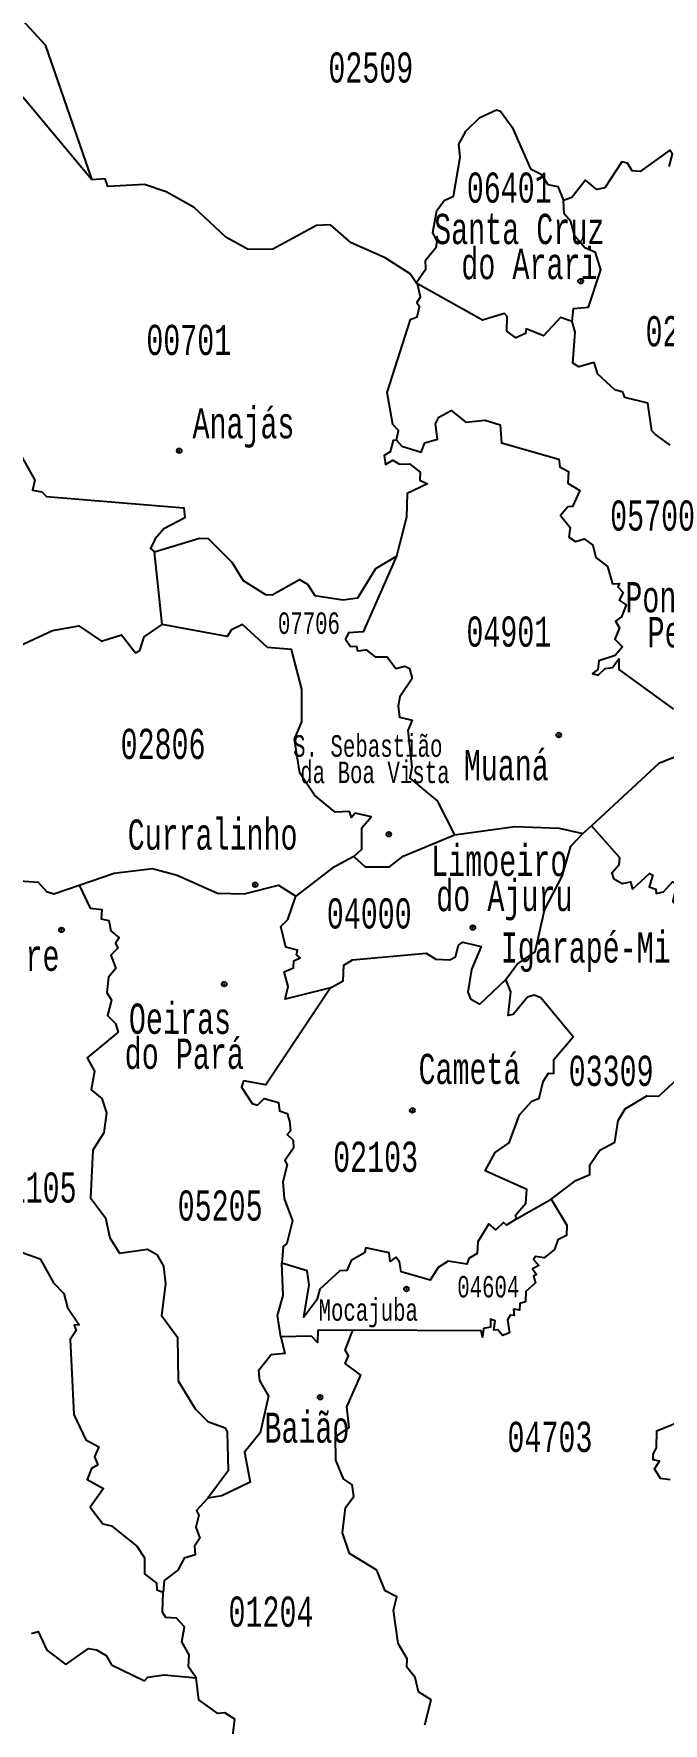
# Model space of a CAD drawing. Header units: millimetres. Extents: x 9851 to 10267, y 23387 to 23778.
# Drawn here: x 10088.58 to 10100.57, y 23690.68 to 23722.87 of the extents above; entities that cross this region are included whole.
import ezdxf
from ezdxf.enums import TextEntityAlignment as Align

# ---------------------------------------------------------------- set-up
doc = ezdxf.new("R2010")
doc.units = ezdxf.units.MM
doc.layers.add('3', color=7, linetype='Continuous')
doc.styles.add('MONOTXT', font='MONOTXT', dxfattribs={"height": 0.2})

# ---------------------------------------------------------------- blocks, each defined once
blk = doc.blocks.new('SEDE')
at = {"layer": '3', "color": 7, "linetype": 'Continuous'}
blk.add_circle((0, 0), 0.00451, dxfattribs=at)

msp = doc.modelspace()

# ---------------------------------------------------------------- linework, layer by layer
at = {"color": 7, "linetype": 'Continuous'}
for p, q in [((10095.894, 23718.11), (10095.864, 23718.127)), ((10091.023, 23711.615), (10090.882, 23713.003)), ((10099.04, 23707.636), (10099.211, 23707.779)), ((10097.781, 23700.291), (10098.438, 23700.663))]:
    msp.add_line(p, q, dxfattribs=at)
for points in [[(10084.76, 23727.291), (10084.955, 23727.068), (10085.452, 23726.717), (10086.048, 23726.572), (10086.428, 23726.293), (10086.627, 23725.922), (10086.833, 23725.235), (10086.978, 23725.026), (10087.438, 23724.666), (10087.725, 23724.216), (10087.77, 23723.781), (10088.797, 23722.662), (10089.684, 23720.088)], [(10089.684, 23720.088), (10088.373, 23721.665)], [(10095.864, 23718.127), (10096.053, 23718.397), (10096.044, 23718.562), (10096.245, 23718.81), (10096.267, 23718.917), (10096.183, 23719.085), (10096.263, 23719.505), (10096.402, 23719.7), (10096.578, 23719.778), (10096.708, 23720.525), (10096.68, 23720.77), (10096.819, 23721.022), (10097.082, 23721.277), (10097.399, 23721.424), (10097.476, 23721.397), (10097.693, 23721.098), (10098.043, 23720.298), (10098.249, 23720.201), (10098.375, 23720.004), (10098.565, 23719.962), (10098.676, 23719.697)], [(10100.691, 23720.344), (10100.753, 23720.582), (10100.701, 23720.655), (10100.135, 23720.247), (10099.981, 23720.264), (10099.895, 23720.409), (10099.785, 23720.436), (10099.462, 23719.94), (10099.309, 23719.906), (10099.094, 23720.086), (10098.836, 23719.754), (10098.676, 23719.697)], [(10095.864, 23718.127), (10095.752, 23718.302), (10095.278, 23718.607), (10094.625, 23718.891), (10094.234, 23719.235), (10093.969, 23719.219), (10093.132, 23718.772), (10092.666, 23718.762), (10092.237, 23718.996), (10091.634, 23719.562), (10091.104, 23719.862), (10090.689, 23720.004), (10089.993, 23719.964), (10089.937, 23720.108), (10089.684, 23720.088)], [(10098.838, 23717.393), (10098.862, 23717.637), (10099.152, 23717.664), (10099.386, 23718.377), (10099.282, 23718.705), (10099.08, 23718.796), (10098.893, 23719.015), (10098.817, 23719.294), (10098.688, 23719.445), (10098.676, 23719.697)], [(10095.494, 23715.128), (10095.533, 23715.315), (10095.425, 23715.429), (10095.316, 23716.037), (10095.759, 23717.427), (10095.885, 23717.482), (10095.932, 23717.668), (10095.882, 23717.745), (10095.951, 23717.863), (10095.894, 23718.11)], [(10098.838, 23717.393), (10098.619, 23717.469), (10098.293, 23717.121), (10097.966, 23717.253), (10097.951, 23717.162), (10097.766, 23717.078), (10097.594, 23717.204), (10097.602, 23717.488), (10097.55, 23717.542), (10097.132, 23717.414), (10095.894, 23718.11)], [(10100.706, 23715.034), (10100.425, 23715.237), (10100.355, 23715.307), (10100.279, 23715.836), (10099.841, 23715.941), (10099.805, 23716.044), (10099.652, 23716.089), (10099.328, 23716.389), (10099.258, 23716.607), (10098.965, 23716.529), (10098.852, 23716.599), (10098.895, 23717.189), (10098.838, 23717.393)], [(10095.494, 23715.128), (10095.592, 23715.013), (10095.964, 23714.902), (10096.031, 23715.079), (10096.272, 23715.148), (10096.235, 23715.441), (10096.3, 23715.566), (10096.536, 23715.692), (10096.816, 23715.475), (10097.181, 23715.51), (10097.468, 23715.421), (10097.49, 23715.08), (10098.583, 23714.769), (10098.606, 23714.624), (10098.769, 23714.534), (10098.757, 23714.308), (10098.988, 23714.168), (10098.845, 23713.865), (10098.76, 23713.857), (10098.617, 23713.692), (10098.803, 23713.468), (10098.777, 23713.282), (10098.902, 23713.2), (10099.068, 23713.246), (10099.231, 23713.126), (10099.291, 23712.893), (10099.51, 23712.72), (10099.61, 23712.393), (10099.742, 23712.395), (10099.712, 23712.335), (10099.81, 23712.224), (10099.738, 23712.08), (10099.867, 23711.992), (10099.779, 23711.765), (10099.663, 23711.682), (10099.743, 23711.55), (10099.655, 23711.336), (10099.798, 23711.191), (10099.659, 23711.026), (10099.345, 23710.921), (10099.327, 23710.756), (10099.228, 23710.684), (10099.335, 23710.652), (10099.468, 23710.776), (10099.606, 23710.795), (10099.729, 23710.963), (10099.732, 23710.758), (10100.768, 23710.004)], [(10088.235, 23715.012), (10088.6, 23714.365), (10088.552, 23714.178), (10088.733, 23714.144), (10088.819, 23714.055), (10091.436, 23713.842), (10091.456, 23713.646), (10091.057, 23713.439), (10090.893, 23713.252), (10090.802, 23713.062), (10090.882, 23713.003)], [(10095.494, 23715.128), (10095.429, 23715.126), (10095.373, 23714.91), (10095.254, 23714.838), (10095.28, 23714.667), (10095.422, 23714.746), (10095.547, 23714.673), (10095.742, 23714.677), (10095.94, 23714.518), (10095.934, 23714.365), (10096.085, 23714.294), (10095.694, 23714.11), (10095.685, 23713.661), (10095.49, 23712.917)], [(10090.882, 23713.003), (10091.74, 23713.263), (10091.9, 23713.253), (10092.353, 23712.807), (10092.567, 23712.456), (10092.996, 23712.187), (10093.12, 23712.179), (10093.641, 23712.474), (10093.797, 23712.388), (10093.935, 23712.171), (10094.47, 23712.088), (10094.755, 23712.125), (10095.099, 23712.686), (10095.49, 23712.917)], [(10095.49, 23712.917), (10094.855, 23711.474), (10094.575, 23711.458), (10094.523, 23711.334), (10094.612, 23711.198), (10094.732, 23711.203), (10094.75, 23711.115), (10094.911, 23711.133), (10095.087, 23710.999), (10095.312, 23711), (10095.482, 23710.776), (10095.651, 23710.823), (10095.741, 23710.778), (10095.793, 23710.585), (10095.558, 23710.239), (10095.523, 23710.058), (10095.552, 23709.847), (10095.789, 23709.793), (10095.71, 23709.597), (10095.785, 23708.894), (10095.743, 23708.69), (10096.268, 23708.258), (10096.598, 23707.608)], [(10088.307, 23711.209), (10088.938, 23711.5), (10089.438, 23711.59), (10089.872, 23711.299), (10090.248, 23711.419), (10090.515, 23711.074), (10090.599, 23711.121), (10090.684, 23711.378), (10091.023, 23711.615)], [(10094.679, 23707.193), (10094.83, 23707.335), (10094.831, 23707.739), (10095.008, 23707.948), (10094.704, 23708.02), (10094.636, 23707.936), (10094.598, 23708.054), (10094.325, 23708.042), (10093.93, 23708.363), (10093.651, 23708.78), (10093.551, 23709.431), (10093.685, 23709.759), (10093.689, 23710.385), (10093.489, 23711.142), (10093.036, 23711.181), (10092.556, 23711.616), (10092.35, 23711.517), (10092.265, 23711.388), (10091.023, 23711.615)], [(10099.211, 23707.779), (10100.501, 23708.979), (10101.28, 23709.287)], [(10094.679, 23707.193), (10094.896, 23707), (10095.359, 23706.996), (10095.619, 23707.203), (10096.598, 23707.608)], [(10096.598, 23707.608), (10097.744, 23707.768), (10098.593, 23707.735), (10099.04, 23707.636)], [(10097.575, 23704.852), (10097.789, 23705.143), (10098.135, 23705.377), (10098.31, 23706.173), (10098.652, 23706.822), (10098.817, 23707.394), (10099.04, 23707.636)], [(10099.211, 23707.779), (10099.742, 23707.177), (10099.732, 23707.028), (10099.593, 23706.877), (10099.625, 23706.778), (10099.793, 23706.679), (10099.954, 23706.713), (10099.99, 23706.57), (10100.315, 23706.868), (10100.38, 23706.838), (10100.31, 23706.617), (10100.435, 23706.571), (10100.441, 23706.489), (10100.581, 23706.52), (10100.753, 23706.709), (10100.835, 23706.677), (10100.761, 23706.345), (10101.006, 23706.041), (10100.968, 23705.788), (10101.699, 23705.232)], [(10094.679, 23707.193), (10094.264, 23706.975), (10093.575, 23706.441)], [(10089.442, 23706.647), (10090.11, 23706.878), (10090.841, 23706.966), (10091.313, 23706.837), (10092.078, 23706.493), (10092.591, 23706.482), (10093.24, 23706.648), (10093.575, 23706.441)], [(10088.219, 23706.736), (10088.665, 23706.708), (10088.823, 23706.526), (10088.961, 23706.485), (10089.442, 23706.647)], [(10089.442, 23706.647), (10089.652, 23706.213), (10089.876, 23706.184), (10089.866, 23706.008), (10090.01, 23705.973), (10090.05, 23705.777), (10090.207, 23705.645), (10090.134, 23705.542), (10090.18, 23705.447), (10090.048, 23705.317), (10090.141, 23705.06), (10090.003, 23704.892), (10089.969, 23704.603), (10090.059, 23704.454), (10089.985, 23704.167), (10090.137, 23704.01), (10090.189, 23703.844), (10089.595, 23703.36), (10089.737, 23703.104), (10089.673, 23702.746), (10089.875, 23702.583), (10089.964, 23702.311), (10089.912, 23701.929), (10089.704, 23701.595), (10089.661, 23700.691), (10089.946, 23700.307), (10090.027, 23699.928), (10090.215, 23699.634), (10090.748, 23699.713), (10090.922, 23699.609), (10091.052, 23699.385), (10091.092, 23699.05), (10091.013, 23698.448), (10091.32, 23698.035), (10091.334, 23697.201), (10091.652, 23696.668), (10091.894, 23696.429), (10092.227, 23696.304), (10092.262, 23696.22), (10092.281, 23695.487), (10091.897, 23694.963)], [(10094.237, 23704.691), (10093.371, 23704.474), (10093.428, 23704.716), (10093.352, 23704.999), (10093.528, 23705.07), (10093.535, 23705.204), (10093.658, 23705.261), (10093.586, 23705.318), (10093.605, 23705.411), (10093.383, 23705.465), (10093.288, 23705.86), (10093.42, 23705.994), (10093.575, 23706.441)], [(10094.237, 23704.691), (10094.477, 23704.825), (10094.49, 23705.123), (10094.651, 23705.226), (10096.06, 23705.354), (10096.243, 23705.241), (10096.51, 23705.228), (10096.615, 23705.284), (10096.676, 23705.505), (10096.756, 23705.559), (10097.103, 23705.48), (10096.92, 23705.041), (10096.85, 23704.606), (10096.903, 23704.479), (10097.08, 23704.382), (10097.575, 23704.852)], [(10098.438, 23700.663), (10098.91, 23701.021), (10099.179, 23701.131), (10099.175, 23701.317), (10099.364, 23701.597), (10099.654, 23701.748), (10099.719, 23702.166), (10099.85, 23702.387), (10100.261, 23702.633), (10100.494, 23702.629), (10101.195, 23703.278), (10101.272, 23703.781), (10101.125, 23704.177), (10101.499, 23704.581), (10102.01, 23704.844), (10101.905, 23705.074), (10101.699, 23705.232)], [(10094.237, 23704.691), (10093.003, 23702.843), (10092.577, 23702.917), (10092.537, 23702.797), (10092.744, 23702.485), (10092.841, 23702.453), (10092.971, 23702.584), (10093.245, 23702.506), (10093.265, 23702.349), (10093.409, 23702.295), (10093.455, 23702.149), (10093.472, 23701.966), (10093.406, 23701.894), (10093.521, 23701.788), (10093.527, 23701.635), (10093.363, 23701.398), (10093.407, 23701.319), (10093.326, 23700.997), (10093.354, 23700.678), (10093.511, 23700.252), (10093.405, 23699.82), (10093.333, 23699.761), (10093.308, 23699.443)], [(10097.781, 23700.291), (10097.759, 23700.36), (10097.954, 23700.588), (10097.976, 23700.848), (10097.183, 23701.201), (10097.37, 23701.552), (10097.637, 23701.736), (10097.836, 23702.27), (10098.073, 23702.534), (10098.21, 23702.591), (10098.29, 23702.908), (10098.391, 23703.065), (10098.49, 23703.06), (10098.49, 23703.324), (10098.861, 23703.76), (10098.243, 23704.504), (10098.118, 23704.549), (10097.989, 23704.514), (10097.715, 23704.185), (10097.622, 23704.164), (10097.671, 23704.613), (10097.575, 23704.852)], [(10098.438, 23700.663), (10098.735, 23700.167), (10098.732, 23699.969), (10098.565, 23699.891), (10098.504, 23699.702), (10098.303, 23699.547), (10098.143, 23699.572), (10098.102, 23699.516), (10098.202, 23699.399), (10098.085, 23699.335), (10098.159, 23699.228), (10098.105, 23699.196), (10098.138, 23699.066), (10097.957, 23698.901), (10097.948, 23698.708), (10097.844, 23698.677), (10097.834, 23698.551), (10097.724, 23698.565), (10097.737, 23698.447), (10097.656, 23698.452), (10097.608, 23698.367), (10097.644, 23698.113), (10097.515, 23698.066), (10097.425, 23698.173), (10097.346, 23698.165), (10097.371, 23698.344), (10097.284, 23698.375), (10097.281, 23698.227), (10097.152, 23698.2), (10097.128, 23698.032), (10097.104, 23698.155), (10094.657, 23698.165)], [(10097.781, 23700.291), (10097.588, 23700.167), (10097.528, 23700.22), (10097.382, 23700.08), (10097.251, 23700.191), (10097.044, 23699.852), (10097.028, 23699.627), (10096.87, 23699.532), (10096.831, 23699.428), (10096.479, 23699.479), (10096.285, 23699.364), (10096.131, 23699.119), (10095.581, 23699.281), (10095.552, 23699.47), (10095.482, 23699.557), (10095.371, 23699.473), (10095.354, 23699.641), (10094.908, 23699.734), (10094.879, 23699.639), (10094.63, 23699.493), (10094.547, 23699.306), (10094.412, 23699.3), (10094.028, 23698.948), (10093.972, 23698.746), (10093.728, 23698.414), (10093.829, 23699.031), (10093.792, 23699.297), (10093.308, 23699.443)], [(10087.947, 23699.793), (10088.7, 23699.529), (10088.955, 23699.067), (10089.154, 23698.868), (10089.223, 23698.601), (10089.445, 23698.27), (10089.348, 23698.263), (10089.389, 23698.161), (10089.274, 23697.986), (10089.34, 23696.557), (10089.57, 23696.075), (10089.818, 23695.943), (10089.738, 23695.755), (10089.802, 23695.598), (10089.677, 23695.531), (10089.599, 23695.319), (10089.91, 23695.148), (10089.652, 23694.791), (10089.897, 23694.474), (10090.063, 23694.435), (10090.546, 23694.053), (10090.688, 23693.83), (10090.688, 23693.524), (10090.917, 23693.348), (10090.923, 23693.217), (10091.048, 23693.171)], [(10093.285, 23698.041), (10093.226, 23698.446), (10093.335, 23698.83), (10093.308, 23699.443)], [(10094.657, 23698.165), (10093.99, 23698.162), (10093.987, 23697.93), (10093.87, 23698.051), (10093.285, 23698.041)], [(10096.031, 23690.644), (10096.152, 23691.12), (10095.91, 23691.275), (10095.847, 23691.548), (10095.691, 23691.742), (10095.696, 23691.902), (10095.524, 23692.193), (10095.433, 23692.832), (10095.501, 23693.087), (10095.276, 23693.202), (10095.118, 23693.59), (10094.594, 23693.91), (10094.463, 23694.302), (10094.522, 23694.788), (10094.677, 23694.997), (10094.644, 23695.222), (10094.481, 23695.336), (10094.337, 23695.692), (10094.331, 23696.138), (10094.59, 23696.313), (10094.544, 23696.706), (10094.815, 23697.309), (10094.516, 23697.532), (10094.58, 23697.678), (10094.515, 23697.788), (10094.657, 23698.165)], [(10093.285, 23698.041), (10093.363, 23697.724), (10093.104, 23697.694), (10092.862, 23697.389), (10092.883, 23697.205), (10093.051, 23696.912), (10092.894, 23696.213), (10092.593, 23695.843), (10092.705, 23695.27), (10092.16, 23695.009), (10091.897, 23694.963)], [(10100.707, 23695.316), (10100.525, 23695.343), (10100.407, 23695.525), (10100.505, 23695.67), (10100.384, 23695.698), (10100.382, 23695.798), (10100.448, 23695.932), (10100.452, 23696.246), (10100.875, 23696.417)], [(10091.897, 23694.963), (10091.682, 23694.729), (10091.727, 23694.642), (10091.666, 23694.415), (10091.747, 23694.203), (10091.645, 23694.052), (10091.656, 23693.884), (10091.445, 23693.82), (10091.326, 23693.594), (10091.062, 23693.395), (10091.048, 23693.171)], [(10091.671, 23691.54), (10091.529, 23691.749), (10091.539, 23691.982), (10091.402, 23692.226), (10091.45, 23692.515), (10091.3, 23692.679), (10091.098, 23692.69), (10091.034, 23692.793), (10091.048, 23693.171)], [(10088.539, 23692.388), (10088.66, 23692.421), (10088.829, 23692.065), (10089.19, 23691.792), (10089.625, 23692.101), (10089.773, 23692.075), (10089.961, 23691.964), (10090.059, 23691.789), (10090.692, 23691.481), (10090.752, 23691.553), (10091.062, 23691.601), (10091.671, 23691.54)], [(10091.101, 23688.187), (10091.392, 23688.29), (10091.349, 23688.381), (10091.492, 23688.469), (10091.466, 23688.622), (10091.745, 23688.871), (10091.868, 23688.912), (10091.994, 23688.812), (10092.003, 23689.005), (10092.283, 23689.04), (10092.697, 23689.466), (10092.667, 23689.608), (10092.565, 23689.638), (10092.724, 23689.793), (10092.722, 23689.899), (10092.365, 23690.391), (10092.412, 23690.756), (10092.223, 23690.874), (10092.09, 23690.86), (10091.727, 23691.119), (10091.671, 23691.54)]]:
    msp.add_lwpolyline(points, dxfattribs=at)
for p in [(10099.002, 23718.16), (10091.352, 23714.927), (10098.585, 23709.51), (10095.344, 23707.618), (10092.799, 23706.657), (10089.108, 23705.796), (10096.947, 23705.841), (10092.208, 23704.763), (10095.794, 23702.355), (10095.68, 23698.952), (10094.035, 23696.888)]:
    msp.add_point(p, dxfattribs=at)

# ---------------------------------------------------------------- block references
for p, xscale, yscale, zscale, rotation in [((10099.002, 23718.16), 9.999985049332174, 9.999985049332174, 10, 0.1440749147842474), ((10091.352, 23714.927), 10, 10, 10, 0.1854294948692569), ((10098.585, 23709.51), 10.0000200752439, 10.0000200752439, 10, 0.2091749433976154), ((10095.344, 23707.618), 9.999984466353796, 9.999984466353796, 10, 0.2257177256296757), ((10092.799, 23706.657), 9.99998968789594, 9.99998968789594, 10, 0.2331882074791174), ((10096.947, 23705.841), 9.999999999999998, 9.999999999999998, 9.999999999999998, 0.2355894321162744), ((10089.108, 23705.796), 10, 10, 10, 0.2390578662400413), ((10092.208, 23704.763), 10, 10, 10, 0.2441271129545125), ((10095.794, 23702.355), 9.999999999999998, 9.999999999999998, 9.999999999999998, 0.2574672174181118), ((10095.68, 23698.952), 9.999977119435542, 9.999977119435542, 10, 0.2769450090280061), ((10094.035, 23696.888), 9.99998536288497, 9.99998536288497, 10, 0.2865498807647067)]:
    msp.add_blockref('SEDE', p, dxfattribs=dict(at, xscale=xscale, yscale=yscale, zscale=zscale, rotation=rotation))

# ---------------------------------------------------------------- texts
at = {"color": 7, "linetype": 'Continuous', "style": 'MONOTXT'}
for s, height, width, p in [('02509', 0.5749, 0.649998, (10095.002, 23722.233)), ('06401', 0.5749, 0.650001, (10097.64, 23719.943)), ('02004', 0.575, 0.650001, (10101.047, 23717.206)), ('00701', 0.575, 0.649998, (10091.533, 23717.04)), ('05700', 0.575, 0.650001, (10100.372, 23713.693)), ('07706', 0.4097, 0.666669, (10093.823, 23711.642)), ('02806', 0.5751, 0.65, (10091.043, 23709.341)), ('04000', 0.5752, 0.65, (10094.972, 23706.11)), ('03309', 0.5753, 0.650001, (10099.582, 23703.11)), ('02103', 0.5754, 0.650001, (10095.094, 23701.472)), ('01105', 0.5754, 0.649998, (10088.586, 23700.886)), ('05205', 0.5754, 0.650001, (10092.131, 23700.542)), ('04604', 0.41, 0.666667, (10097.241, 23698.995)), ('04703', 0.5756, 0.649999, (10098.416, 23696.135)), ('01204', 0.5758, 0.650001, (10093.1, 23692.802))]:
    msp.add_text(s, height=height, dxfattribs=dict(at, width=width)).set_placement(p, align=Align.MIDDLE)
at = {"color": 7, "linetype": 'Continuous', "style": 'MONOTXT', "width": 0.650001}
for s, height, rotation, p in [('Santa Cruz', 0.577, 359.9973, (10099.454, 23718.866)), ('do Arari', 0.577, 359.9973, (10099.324, 23718.199)), ('Ponta de ', 0.5769, 359.9983, (10102.773, 23711.848)), ('Pedras', 0.5769, 359.9983, (10102.224, 23711.181))]:
    msp.add_text(s, height=height, rotation=rotation, dxfattribs=at).set_placement(p, align=Align.RIGHT)
at = {"color": 7, "linetype": 'Continuous', "style": 'MONOTXT'}
for s, height, width, p in [('Anaj%%225s', 0.575, 0.65, (10091.605, 23715.164)), ('Camet%%225', 0.5753, 0.649999, (10095.912, 23702.859)), ('Bai%%227o', 0.5756, 0.650002, (10092.975, 23696.022))]:
    msp.add_text(s, height=height, dxfattribs=dict(at, width=width)).set_placement(p)
at = {"color": 7, "linetype": 'Continuous', "style": 'MONOTXT', "width": 0.65}
msp.add_text('04901', height=0.5751, rotation=360, dxfattribs=at).set_placement((10097.633, 23711.481), align=Align.MIDDLE)
at = {"color": 7, "linetype": 'Continuous', "style": 'MONOTXT'}
for s, height, width, p in [('S. Sebasti%%227o ', 0.41123, 0.666664, (10095.063, 23709.095)), ('da Boa Vista', 0.41123, 0.666664, (10095.081, 23708.593)), ('Limoeiro ', 0.5771, 0.65, (10097.612, 23706.823)), ('do Ajuru', 0.5771, 0.65, (10097.548, 23706.156))]:
    msp.add_text(s, height=height, rotation=359.9983, dxfattribs=dict(at, width=width)).set_placement(p, align=Align.CENTER)
for s, height, width, p in [('Muan%%225 ', 0.5751, 0.649997, (10098.717, 23709.223)), ('Bagre', 0.5752, 0.65, (10089.069, 23705.59)), ('Mocajuba', 0.4101, 0.666667, (10095.9, 23698.757))]:
    msp.add_text(s, height=height, dxfattribs=dict(at, width=width)).set_placement(p, align=Align.TOP_RIGHT)
for s, height, width, p in [('Curralinho', 0.5752, 0.650001, (10093.605, 23707.325)), ('Igarap%%233-Miri', 0.57526, 0.649996, (10101.363, 23705.172))]:
    msp.add_text(s, height=height, dxfattribs=dict(at, width=width)).set_placement(p, align=Align.RIGHT)
at = {"color": 7, "linetype": 'Continuous', "style": 'MONOTXT', "width": 0.650001}
for s, height, p in [('Oeiras ', 0.5773, (10092.665, 23704.392)), ('do Par%%225 ', 0.57731, (10092.91, 23703.725))]:
    msp.add_text(s, height=height, rotation=359.9974, dxfattribs=at).set_placement(p, align=Align.TOP_RIGHT)

doc.saveas('drawing.dxf')
